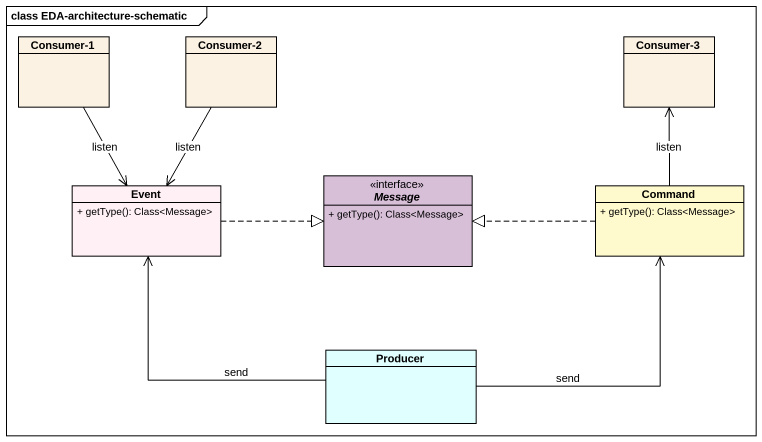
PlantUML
@startuml
mainframe class EDA-architecture-schematic
hide circle
hide empty members
skinparam classAttributeIconSize 0
class "Consumer-1" as Consumer_1
class "Consumer-2" as Consumer_2
class "Consumer-3" as Consumer_3
class Event #FFF0F5 {
  + getType(): Class<Message>
}
interface Message #D8BFD8 {
  + getType(): Class<Message>
}
class Command #FFFACD {
  + getType(): Class<Message>
}
class Producer #E0FFFF
Consumer_1 --> Event : listen
Consumer_2 --> Event : listen
Event .right.|> Message
Command -up-> Consumer_3 : listen
Command .left.|> Message
Producer -up-> Event : send
Producer -up-> Command : send
@enduml
